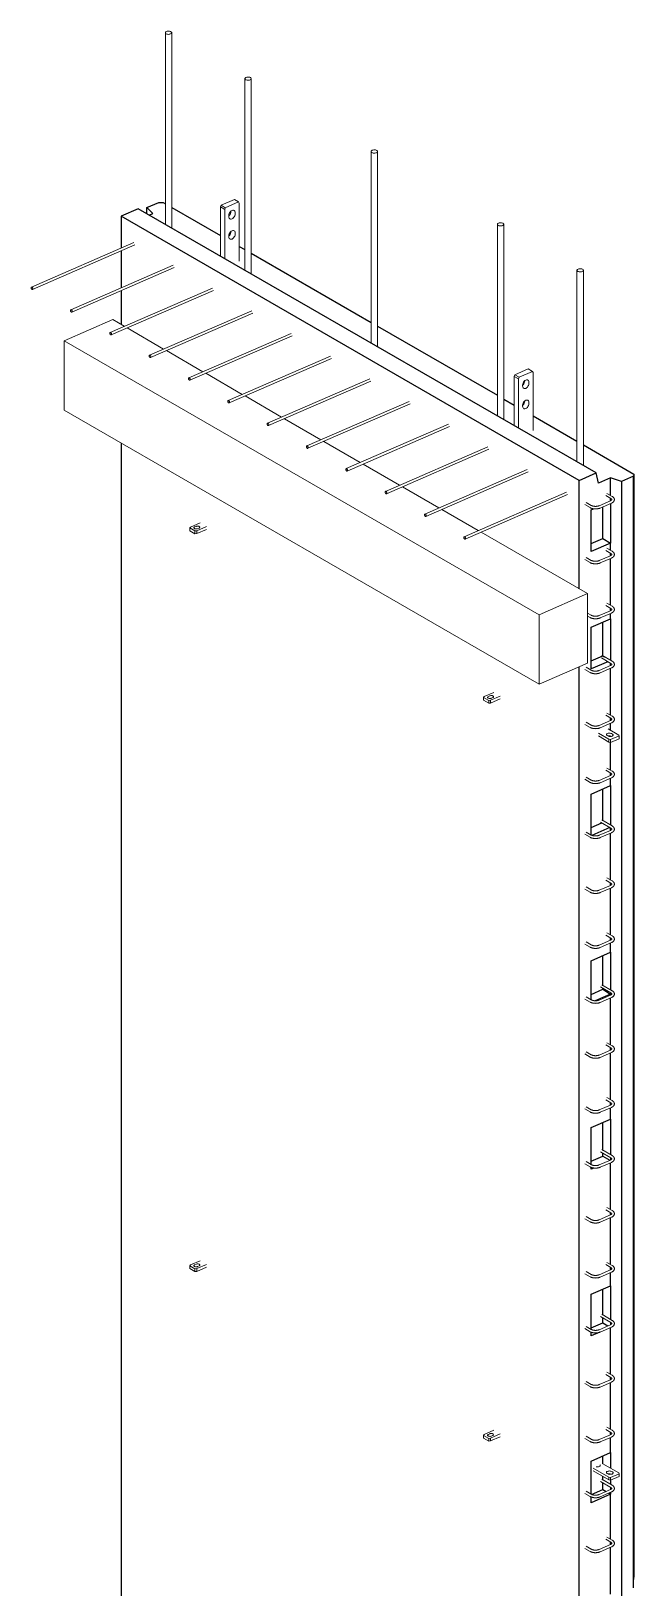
# Model space of a CAD drawing. Header units: millimetres. Extents: x 2687 to 17737, y 971 to 18539.
# Drawn here: x 11334 to 13212, y 5394 to 10242 of the extents above; entities that cross this region are included whole.
import ezdxf

# ---------------------------------------------------------------- set-up
doc = ezdxf.new("R2010")
doc.units = ezdxf.units.MM
for name, color, linetype, lineweight in [('A-GENM', 13, 'Continuous', 18), ('A-WALL', 113, 'Continuous', 25), ('S-BEAM', 12, 'Continuous', 18), ('S-RBAR', 171, 'Continuous', 18)]:
    doc.layers.add(name, color=color, linetype=linetype, lineweight=lineweight)

# ---------------------------------------------------------------- blocks, each defined once
blk = doc.blocks.new('M_Rectangular Corbel - M_Rectangular Corbel-2189266-3D Ortho')
at = {"layer": 'S-BEAM'}
for p, q in [((11721.4, 9277.9), (11872.4, 9343.5)), ((11908.4, 9322.8), (11872.4, 9343.5)), ((12031, 9252.1), (11917, 9317.8)), ((11721.4, 9061.5), (11721.4, 9277.9)), ((11721.4, 9277.9), (13200.3, 8424.6)), ((12153.5, 9181.4), (12039.5, 9247.2)), ((12276, 9110.7), (12162, 9176.5)), ((12398.5, 9040), (12284.5, 9105.8)), ((13200.3, 8208.2), (11721.4, 9061.5)), ((12521.1, 8969.3), (12407.1, 9035.1)), ((12643.6, 8898.6), (12529.6, 8964.4)), ((12766.1, 8827.9), (12652.1, 8893.7)), ((12888.6, 8757.2), (12774.6, 8823)), ((13011.2, 8686.5), (12897.2, 8752.3)), ((13351.3, 8490.3), (13019.7, 8681.6)), ((13351.3, 8490.3), (13200.3, 8424.6)), ((13351.3, 8273.9), (13351.3, 8490.3)), ((13200.3, 8424.6), (13200.3, 8208.2)), ((13200.3, 8208.2), (13351.3, 8273.9))]:
    blk.add_line(p, q, dxfattribs=at)
blk = doc.blocks.new('Rebar Bar - Part 3166313199-431004-3D Ortho')
at = {"layer": 'S-RBAR'}
for p, q in [((13343, 8767.4), (13359.2, 8758)), ((13363.2, 8765), (13347, 8774.3))]:
    blk.add_line(p, q, dxfattribs=at)
blk = doc.blocks.new('Rebar Bar - Part 2227165887-431004-3D Ortho')
at = {"layer": 'S-RBAR'}
for points in [[(13359.2, 8758, 0), (13359.8, 8757.7, 0), (13360.5, 8757.3, 0), (13361.2, 8757, 0), (13361.9, 8756.7, 0), (13362.6, 8756.4, 0), (13363.4, 8756.1, 0), (13364.1, 8755.9, 0), (13364.9, 8755.6, 0), (13365.7, 8755.4, 0), (13366.5, 8755.2, 0), (13367.3, 8755, 0), (13368.1, 8754.8, 0), (13369, 8754.7, 0), (13369.8, 8754.5, 0), (13370.7, 8754.4, 0), (13371.5, 8754.3, 0), (13372.4, 8754.2, 0), (13373.3, 8754.1, 0), (13374.2, 8754.1, 0), (13375, 8754.1, 0), (13375.9, 8754, 0), (13376.8, 8754.1, 0), (13377.7, 8754.1, 0), (13378.6, 8754.1, 0), (13379.4, 8754.2, 0), (13380.3, 8754.2, 0), (13381.2, 8754.3, 0), (13382, 8754.4, 0), (13382.9, 8754.6, 0), (13383.7, 8754.7, 0), (13384.6, 8754.9, 0), (13385.4, 8755, 0), (13386.2, 8755.2, 0), (13387, 8755.4, 0), (13387.8, 8755.7, 0), (13388.6, 8755.9, 0), (13389.3, 8756.2, 0), (13390.1, 8756.5, 0), (13390.8, 8756.7, 0), (13391, 8756.8, 0)], [(13363.2, 8765, 0), (13363.6, 8764.7, 0), (13364, 8764.5, 0), (13364.5, 8764.3, 0), (13365, 8764.1, 0), (13365.5, 8763.9, 0), (13366.1, 8763.7, 0), (13366.6, 8763.5, 0), (13367.2, 8763.3, 0), (13367.8, 8763.1, 0), (13368.4, 8763, 0), (13369.1, 8762.8, 0), (13369.7, 8762.7, 0), (13370.4, 8762.5, 0), (13371, 8762.4, 0), (13371.7, 8762.3, 0), (13372.4, 8762.3, 0), (13373.1, 8762.2, 0), (13373.8, 8762.1, 0), (13374.5, 8762.1, 0), (13375.3, 8762.1, 0), (13376, 8762, 0), (13376.7, 8762.1, 0), (13377.4, 8762.1, 0), (13378.1, 8762.1, 0), (13378.8, 8762.1, 0), (13379.6, 8762.2, 0), (13380.3, 8762.3, 0), (13381, 8762.4, 0), (13381.6, 8762.5, 0), (13382.3, 8762.6, 0), (13383, 8762.7, 0), (13383.6, 8762.8, 0), (13384.2, 8763, 0), (13384.9, 8763.1, 0), (13385.5, 8763.3, 0), (13386, 8763.5, 0), (13386.6, 8763.7, 0), (13387.1, 8763.9, 0), (13387.6, 8764.1, 0), (13387.8, 8764.2, 0)]]:
    blk.add_polyline3d(points, dxfattribs=at)
blk = doc.blocks.new('Rebar Bar - Part 3241041724-431004-3D Ortho')
at = {"layer": 'S-RBAR'}
for p, q in [((13422.6, 8779.3), (13387.8, 8764.2)), ((13391, 8756.8), (13425.8, 8772))]:
    blk.add_line(p, q, dxfattribs=at)
blk = doc.blocks.new('Rebar Bar - Part 2227165887-V1-3D Ortho')
at = {"layer": 'S-RBAR'}
for points in [[(13424.2, 8786.3, 0), (13424.6, 8786.1, 0), (13425, 8785.8, 0), (13425.3, 8785.6, 0), (13425.6, 8785.4, 0), (13425.9, 8785.1, 0), (13426.1, 8784.9, 0), (13426.3, 8784.7, 0), (13426.5, 8784.5, 0), (13426.6, 8784.3, 0), (13426.8, 8784.1, 0), (13426.9, 8784, 0), (13426.9, 8783.8, 0), (13427, 8783.7, 0), (13427, 8783.6, 0), (13427.1, 8783.5, 0), (13427.1, 8783.4, 0), (13427.1, 8783.3, 0), (13427.1, 8783.2, 0), (13427.1, 8783.1, 0), (13427.1, 8783, 0), (13427.1, 8782.9, 0), (13427, 8782.8, 0), (13427, 8782.7, 0), (13426.9, 8782.6, 0), (13426.8, 8782.4, 0), (13426.7, 8782.2, 0), (13426.6, 8782.1, 0), (13426.4, 8781.9, 0), (13426.3, 8781.7, 0), (13426, 8781.4, 0), (13425.8, 8781.2, 0), (13425.5, 8781, 0), (13425.2, 8780.8, 0), (13424.9, 8780.5, 0), (13424.5, 8780.3, 0), (13424.1, 8780, 0), (13423.7, 8779.8, 0), (13423.2, 8779.6, 0), (13422.8, 8779.4, 0), (13422.6, 8779.3, 0)], [(13428.2, 8793.2, 0), (13428.8, 8792.9, 0), (13429.5, 8792.5, 0), (13430, 8792, 0), (13430.6, 8791.6, 0), (13431.2, 8791.1, 0), (13431.7, 8790.7, 0), (13432.2, 8790.1, 0), (13432.6, 8789.6, 0), (13433.1, 8789.1, 0), (13433.5, 8788.5, 0), (13433.8, 8787.9, 0), (13434.2, 8787.3, 0), (13434.4, 8786.6, 0), (13434.7, 8785.9, 0), (13434.9, 8785.3, 0), (13435, 8784.6, 0), (13435.1, 8783.8, 0), (13435.1, 8783.1, 0), (13435.1, 8782.4, 0), (13435, 8781.7, 0), (13434.8, 8781, 0), (13434.6, 8780.3, 0), (13434.4, 8779.6, 0), (13434.1, 8779, 0), (13433.7, 8778.4, 0), (13433.4, 8777.8, 0), (13433, 8777.2, 0), (13432.5, 8776.7, 0), (13432.1, 8776.1, 0), (13431.6, 8775.6, 0), (13431, 8775.2, 0), (13430.5, 8774.7, 0), (13429.9, 8774.3, 0), (13429.3, 8773.9, 0), (13428.7, 8773.5, 0), (13428, 8773.1, 0), (13427.4, 8772.7, 0), (13426.7, 8772.4, 0), (13426, 8772.1, 0), (13425.8, 8772, 0)]]:
    blk.add_polyline3d(points, dxfattribs=at)
blk = doc.blocks.new('Rebar Bar - Part 3131074535-431004-3D Ortho')
at = {"layer": 'S-RBAR'}
for p, q in [((13408, 8795.7), (13424.2, 8786.3)), ((13428.2, 8793.2), (13412, 8802.6))]:
    blk.add_line(p, q, dxfattribs=at)
blk = doc.blocks.new('Rebar Bar - Part 3166313199-V2-3D Ortho')
at = {"layer": 'S-RBAR'}
for p, q in [((13363.2, 8422.8), (13351.3, 8429.6)), ((13351.3, 8420.4), (13359.2, 8415.9))]:
    blk.add_line(p, q, dxfattribs=at)
blk = doc.blocks.new('Rebar Bar - Part 3131074535-V3-3D Ortho')
at = {"layer": 'S-RBAR'}
for p, q in [((13428.2, 8280), (13395.6, 8298.8)), ((13394.6, 8290.1), (13424.2, 8273))]:
    blk.add_line(p, q, dxfattribs=at)
blk = doc.blocks.new('Rebar Bar - Part 3131074535-V4-3D Ortho')
at = {"layer": 'S-RBAR'}
for p, q in [((13391.8, 7778.5), (13424.2, 7759.8)), ((13428.2, 7766.7), (13395.6, 7785.5))]:
    blk.add_line(p, q, dxfattribs=at)
blk = doc.blocks.new('Rebar Bar - Part 2227165887-V5-3D Ortho')
at = {"layer": 'S-RBAR'}
for points in [[(13428.2, 7082.3, 0), (13428.8, 7082, 0), (13429.5, 7081.6, 0), (13430, 7081.1, 0), (13430.6, 7080.7, 0), (13431.2, 7080.2, 0), (13431.7, 7079.8, 0), (13432.2, 7079.3, 0), (13432.6, 7078.7, 0), (13433.1, 7078.2, 0), (13433.5, 7077.6, 0), (13433.8, 7077, 0), (13434.2, 7076.4, 0), (13434.4, 7075.7, 0), (13434.7, 7075, 0), (13434.9, 7074.4, 0), (13435, 7073.7, 0), (13435.1, 7072.9, 0), (13435.1, 7072.2, 0), (13435.1, 7071.5, 0), (13435, 7070.8, 0), (13434.8, 7070.1, 0), (13434.6, 7069.4, 0), (13434.4, 7068.7, 0), (13434.1, 7068.1, 0), (13433.7, 7067.5, 0), (13433.4, 7066.9, 0), (13433, 7066.3, 0), (13432.5, 7065.8, 0), (13432.1, 7065.2, 0), (13431.6, 7064.7, 0), (13431, 7064.3, 0), (13430.5, 7063.8, 0), (13429.9, 7063.4, 0), (13429.3, 7063, 0), (13428.7, 7062.6, 0), (13428, 7062.2, 0), (13427.4, 7061.8, 0), (13426.7, 7061.5, 0), (13426, 7061.2, 0), (13425.8, 7061.1, 0)], [(13427.1, 7072.4, 0), (13427.1, 7072.3, 0), (13427.1, 7072.2, 0), (13427.1, 7072.1, 0), (13427.1, 7072, 0), (13427, 7071.9, 0), (13427, 7071.8, 0), (13426.9, 7071.7, 0), (13426.8, 7071.5, 0), (13426.7, 7071.3, 0), (13426.6, 7071.2, 0), (13426.4, 7071, 0), (13426.3, 7070.8, 0), (13426, 7070.5, 0), (13425.8, 7070.3, 0), (13425.5, 7070.1, 0), (13425.2, 7069.9, 0), (13424.9, 7069.6, 0), (13424.5, 7069.4, 0), (13424.1, 7069.2, 0), (13423.7, 7068.9, 0), (13423.2, 7068.7, 0), (13422.8, 7068.5, 0), (13422.6, 7068.4, 0)], [(13424.2, 7075.4, 0), (13424.6, 7075.2, 0), (13425, 7074.9, 0), (13425.3, 7074.7, 0), (13425.6, 7074.5, 0), (13425.9, 7074.3, 0), (13426.1, 7074, 0), (13426.3, 7073.8, 0), (13426.5, 7073.6, 0), (13426.6, 7073.4, 0), (13426.8, 7073.2, 0), (13426.9, 7073.1, 0), (13426.9, 7072.9, 0), (13427, 7072.8, 0), (13427, 7072.7, 0), (13427.1, 7072.6, 0), (13427.1, 7072.5, 0), (13427.1, 7072.4, 0)]]:
    blk.add_polyline3d(points, dxfattribs=at)
blk = doc.blocks.new('Rebar Bar - Part 864883769-431004-3D Ortho')
at = {"layer": 'S-RBAR'}
for p, q in [((13285.7, 8805.9), (12967, 8667.4)), ((12970.2, 8660.1), (13288.9, 8798.6))]:
    blk.add_line(p, q, dxfattribs=at)
for points in [[(12971.2, 8662.2, 0), (12971.1, 8663.2, 0), (12970.9, 8664.2, 0), (12970.4, 8665.1, 0), (12969.9, 8666, 0), (12969.3, 8666.7, 0), (12968.6, 8667.2, 0), (12967.9, 8667.5, 0), (12967.3, 8667.5, 0), (12966.7, 8667.3, 0), (12966.3, 8666.8, 0), (12966.1, 8666.1, 0), (12966, 8665.2, 0)], [(12966, 8665.2, 0), (12966.1, 8664.3, 0), (12966.3, 8663.3, 0), (12966.7, 8662.4, 0), (12967.3, 8661.5, 0), (12967.9, 8660.8, 0), (12968.6, 8660.3, 0), (12969.3, 8660, 0), (12969.9, 8660, 0), (12970.4, 8660.2, 0), (12970.9, 8660.7, 0), (12971.1, 8661.4, 0), (12971.2, 8662.2, 0)]]:
    blk.add_polyline3d(points, dxfattribs=at)
blk = doc.blocks.new('RR spread anchor face based - RR-SA-10_0-300-1726847-3D Ortho')
at = {"layer": 'A-GENM'}
for p, q in [((13123.3, 9166.7), (13125.2, 9171.8)), ((13123.3, 9013), (13123.3, 9166.7)), ((13136.4, 9159.1), (13123.3, 9166.7)), ((13125.2, 9171.8), (13166.7, 9189.9)), ((13125.2, 9171.8), (13138.3, 9164.3)), ((13138.3, 9164.3), (13136.4, 9159.1)), ((13179.8, 9182.3), (13138.3, 9164.3)), ((13166.7, 9189.9), (13179.8, 9182.3)), ((13181.7, 9178.8), (13179.8, 9182.3)), ((13181.7, 8998), (13181.7, 9178.8)), ((13136.4, 9159.1), (13136.4, 9005.4)), ((13149.2, 9136.6), (13149.2, 9140)), ((13155.8, 9152.7), (13155.8, 9153.4)), ((13168.9, 9148.6), (13168.9, 9145.1)), ((13149.2, 9073.6), (13149.2, 9077.1)), ((13155.8, 9089.7), (13155.8, 9090.4)), ((13168.9, 9085.6), (13168.9, 9082.2))]:
    blk.add_line(p, q, dxfattribs=at)
for points in [[(13149.2, 9140, 0), (13149.6, 9143.1, 0), (13150.6, 9146.2, 0), (13152.1, 9149.2, 0), (13154.2, 9151.9, 0), (13156.5, 9154, 0), (13159.1, 9155.5, 0), (13161.6, 9156.3, 0), (13164, 9156.2, 0), (13166, 9155.3, 0), (13167.6, 9153.6, 0), (13168.5, 9151.3, 0), (13168.9, 9148.6, 0)], [(13152.1, 9129.8, 0), (13150.6, 9131.5, 0), (13149.6, 9133.8, 0), (13149.2, 9136.6, 0)], [(13149.3, 9139.2, 0), (13150.9, 9140.8, 0), (13152.9, 9143.4, 0), (13154.5, 9146.5, 0), (13155.4, 9149.6, 0), (13155.8, 9152.7, 0)], [(13168.9, 9145.1, 0), (13168.5, 9142, 0), (13167.6, 9138.9, 0), (13166, 9135.9, 0), (13164, 9133.2, 0), (13161.6, 9131.1, 0), (13159.1, 9129.6, 0), (13156.5, 9128.8, 0), (13154.2, 9128.9, 0), (13152.6, 9129.6, 0)], [(13149.2, 9077.1, 0), (13149.6, 9080.1, 0), (13150.6, 9083.3, 0), (13152.1, 9086.3, 0), (13154.2, 9089, 0), (13156.5, 9091.1, 0), (13159.1, 9092.6, 0), (13161.6, 9093.3, 0), (13164, 9093.2, 0), (13166, 9092.3, 0), (13167.6, 9090.7, 0), (13168.5, 9088.4, 0), (13168.9, 9085.6, 0)], [(13152.1, 9066.9, 0), (13150.6, 9068.6, 0), (13149.6, 9070.9, 0), (13149.2, 9073.6, 0)], [(13149.3, 9076.3, 0), (13150.9, 9077.9, 0), (13152.9, 9080.5, 0), (13154.5, 9083.5, 0), (13155.4, 9086.7, 0), (13155.8, 9089.7, 0)], [(13168.9, 9082.2, 0), (13168.5, 9079.1, 0), (13167.6, 9076, 0), (13166, 9073, 0), (13164, 9070.3, 0), (13161.6, 9068.1, 0), (13159.1, 9066.6, 0), (13156.5, 9065.9, 0), (13154.2, 9066, 0), (13152.6, 9066.6, 0)]]:
    blk.add_polyline3d(points, dxfattribs=at)
blk = doc.blocks.new('RR spread anchor face based - RR-SA-2_5-200-1726821-3D Ortho')
at = {"layer": 'A-GENM'}
for p, q in [((13029.4, 8169.4), (13027.3, 8166.8)), ((13027.3, 8166.8), (13043.7, 8157.4)), ((13027.3, 8166.8), (13027.3, 8158.2)), ((13043.7, 8148.7), (13027.3, 8158.2)), ((13059.6, 8182.5), (13029.4, 8169.4)), ((13042.6, 8169.8), (13047.1, 8171.8)), ((13043.7, 8157.4), (13049.1, 8158.1)), ((13043.7, 8157.4), (13043.7, 8148.7)), ((13049.1, 8149.4), (13043.7, 8148.7)), ((13049.1, 8158.1), (13079.3, 8171.2)), ((13079.3, 8162.5), (13049.1, 8149.4)), ((13049.1, 8158.1), (13049.1, 8149.4)), ((13056.3, 8166.5), (13051.8, 8164.5))]:
    blk.add_line(p, q, dxfattribs=at)
for points in [[(13051.8, 8164.5, 0), (13050.2, 8164, 0), (13048.5, 8163.7, 0), (13046.7, 8163.7, 0), (13044.9, 8163.9, 0), (13043.2, 8164.3, 0), (13041.9, 8164.9, 0), (13040.9, 8165.7, 0), (13040.3, 8166.5, 0), (13040.2, 8167.4, 0), (13040.5, 8168.3, 0), (13041.4, 8169.1, 0), (13042.6, 8169.8, 0)], [(13047.1, 8171.8, 0), (13048.6, 8172.3, 0), (13050.4, 8172.6, 0), (13052.2, 8172.7, 0), (13054, 8172.5, 0), (13055.6, 8172.1, 0), (13057, 8171.5, 0), (13058, 8170.7, 0), (13058.6, 8169.8, 0), (13058.7, 8169.2, 0)], [(13058.7, 8168.9, 0), (13058.3, 8168, 0), (13057.5, 8167.2, 0), (13056.3, 8166.5, 0)]]:
    blk.add_polyline3d(points, dxfattribs=at)
blk = doc.blocks.new('RR spread anchor face based - RR-SA-3_0-200-1726827-3D Ortho')
at = {"layer": 'A-GENM'}
for p, q in [((13385.5, 8055.6), (13418.3, 8036.7)), ((13415.3, 8046.9), (13412.6, 8048.4)), ((13448.5, 8049.9), (13415.7, 8068.8)), ((13426.2, 8054.3), (13428.8, 8052.8)), ((13449.9, 8047.1), (13448.5, 8049.9)), ((13418.3, 8028.1), (13385.5, 8047)), ((13418.3, 8036.7), (13423.5, 8035.7)), ((13418.3, 8028.1), (13418.3, 8036.7)), ((13423.5, 8027), (13418.3, 8028.1)), ((13423.5, 8035.7), (13449.9, 8047.1)), ((13449.9, 8038.5), (13423.5, 8027)), ((13423.5, 8035.7), (13423.5, 8027)), ((13449.9, 8047.1), (13449.9, 8038.5))]:
    blk.add_line(p, q, dxfattribs=at)
for points in [[(13412.6, 8048.4, 0), (13411.3, 8049.4, 0), (13410.6, 8050.5, 0), (13410.5, 8051.7, 0), (13410.9, 8052.8, 0), (13412, 8053.9, 0), (13413.5, 8054.8, 0), (13415.5, 8055.4, 0), (13417.7, 8055.8, 0), (13420.1, 8055.8, 0), (13422.4, 8055.6, 0), (13424.5, 8055.1, 0), (13426.2, 8054.3, 0)], [(13431, 8049.5, 0), (13430.6, 8048.4, 0), (13429.5, 8047.3, 0), (13427.9, 8046.4, 0), (13426, 8045.8, 0), (13423.8, 8045.4, 0), (13421.4, 8045.3, 0), (13419.1, 8045.6, 0), (13417, 8046.1, 0), (13415.3, 8046.9, 0)], [(13428.8, 8052.8, 0), (13430.1, 8051.8, 0), (13430.9, 8050.7, 0), (13431, 8049.8, 0)], [(13426, 8045.8, 0), (13424.5, 8046.4, 0), (13422.4, 8047, 0), (13420.1, 8047.2, 0), (13417.7, 8047.1, 0), (13415.5, 8046.8, 0)]]:
    blk.add_polyline3d(points, dxfattribs=at)
blk = doc.blocks.new('RR spread anchor face based - RR-SA-3_0-200-V8-3D Ortho')
at = {"layer": 'A-GENM'}
for p, q in [((13448.5, 5751.8), (13399.3, 5780.2)), ((13369.1, 5767.1), (13418.3, 5738.7)), ((13418.3, 5730), (13369.1, 5758.4)), ((13415.3, 5748.9), (13412.6, 5750.4)), ((13418.3, 5738.7), (13423.5, 5737.6)), ((13418.3, 5730), (13418.3, 5738.7)), ((13423.5, 5729), (13418.3, 5730)), ((13423.5, 5737.6), (13449.9, 5749.1)), ((13449.9, 5740.5), (13423.5, 5729)), ((13423.5, 5737.6), (13423.5, 5729)), ((13426.2, 5756.3), (13428.8, 5754.8)), ((13449.9, 5749.1), (13448.5, 5751.8)), ((13449.9, 5749.1), (13449.9, 5740.5))]:
    blk.add_line(p, q, dxfattribs=at)
for points in [[(13391.2, 5774.5, 0), (13390.7, 5773.3, 0), (13389.7, 5772.3, 0), (13388.1, 5771.4, 0), (13386.1, 5770.8, 0), (13383.9, 5770.4, 0), (13381.6, 5770.3, 0), (13379.3, 5770.5, 0), (13377.9, 5770.9, 0)], [(13390.3, 5776.8, 0), (13391, 5775.7, 0), (13391.2, 5774.8, 0)], [(13412.6, 5750.4, 0), (13411.3, 5751.4, 0), (13410.6, 5752.5, 0), (13410.5, 5753.6, 0), (13410.9, 5754.8, 0), (13412, 5755.8, 0), (13413.5, 5756.7, 0), (13415.5, 5757.4, 0), (13417.7, 5757.7, 0), (13420.1, 5757.8, 0), (13422.4, 5757.6, 0), (13424.5, 5757.1, 0), (13426.2, 5756.3, 0)], [(13431, 5751.5, 0), (13430.6, 5750.3, 0), (13429.5, 5749.3, 0), (13427.9, 5748.4, 0), (13426, 5747.8, 0), (13423.8, 5747.4, 0), (13421.4, 5747.3, 0), (13419.1, 5747.6, 0), (13417, 5748.1, 0), (13415.3, 5748.9, 0)], [(13426, 5747.7, 0), (13424.5, 5748.4, 0), (13422.4, 5748.9, 0), (13420.1, 5749.2, 0), (13417.7, 5749.1, 0), (13415.5, 5748.7, 0)], [(13428.8, 5754.8, 0), (13430.1, 5753.8, 0), (13430.9, 5752.7, 0), (13431, 5751.8, 0)]]:
    blk.add_polyline3d(points, dxfattribs=at)
blk = doc.blocks.new('Rebar Bar - Part 3145980499-431004-3D Ortho')
at = {"layer": 'S-RBAR'}
for p, q in [((12284.1, 10094.1), (12284.1, 9497.2)), ((12304.1, 9485.6), (12304.1, 10094.1))]:
    blk.add_line(p, q, dxfattribs=at)
for points in [[(12301.6, 10097.4, 0), (12299.7, 10098.3, 0), (12297.3, 10098.9, 0), (12294.8, 10099.1, 0), (12292.2, 10099.1, 0), (12289.7, 10098.7, 0), (12287.5, 10097.9, 0), (12285.8, 10097, 0), (12284.6, 10095.8, 0), (12284.1, 10094.5, 0), (12284.3, 10093.2, 0), (12285.1, 10092, 0), (12286.5, 10090.9, 0)], [(12286.5, 10090.9, 0), (12288.5, 10090, 0), (12290.8, 10089.4, 0), (12293.4, 10089.2, 0), (12296, 10089.2, 0), (12298.5, 10089.6, 0), (12300.6, 10090.4, 0), (12302.4, 10091.3, 0), (12303.5, 10092.5, 0), (12304, 10093.8, 0), (12303.9, 10095.1, 0), (12303.1, 10096.3, 0), (12301.6, 10097.4, 0)]]:
    blk.add_polyline3d(points, dxfattribs=at)
blk = doc.blocks.new('Rebar Bar - Part 4200314357-431004-3D Ortho')
at = {"layer": 'S-RBAR'}
for p, q in [((12036.3, 10237.1), (12036.3, 9640.1)), ((12056.3, 9628.6), (12056.3, 10237.1))]:
    blk.add_line(p, q, dxfattribs=at)
for points in [[(12053.8, 10240.4, 0), (12051.9, 10241.3, 0), (12049.5, 10241.8, 0), (12047, 10242.1, 0), (12044.4, 10242, 0), (12041.9, 10241.6, 0), (12039.7, 10240.9, 0), (12038, 10239.9, 0), (12036.8, 10238.7, 0), (12036.3, 10237.5, 0), (12036.5, 10236.2, 0), (12037.3, 10234.9, 0), (12038.7, 10233.8, 0)], [(12038.7, 10233.8, 0), (12040.7, 10233, 0), (12043, 10232.4, 0), (12045.6, 10232.1, 0), (12048.2, 10232.2, 0), (12050.7, 10232.6, 0), (12052.8, 10233.3, 0), (12054.6, 10234.3, 0), (12055.7, 10235.5, 0), (12056.3, 10236.8, 0), (12056.1, 10238.1, 0), (12055.3, 10239.3, 0), (12053.8, 10240.4, 0)]]:
    blk.add_polyline3d(points, dxfattribs=at)

msp = doc.modelspace()

# ---------------------------------------------------------------- linework, layer by layer
at = {"layer": 'A-WALL'}
for p, q in [((11694.00307, 9692.43898), (11731.75905, 9708.85351)), ((11731.75905, 9708.85351), (11745.86969, 9708.35439)), ((11745.86969, 9708.35439), (11752.15088, 9704.73046)), ((11667.45409, 9688.98898), (11614.50208, 9665.96793)), ((13040.9412, 8842.98346), (11614.50208, 9665.96793)), ((11614.50208, 9665.96793), (11614.50208, 9566.45134)), ((13093.89321, 8866.00451), (11667.45409, 9688.98898)), ((11694.00307, 9673.67154), (11694.00307, 9692.43898)), ((11712.6737, 9674.02653), (11694.00307, 9692.43898)), ((11701.67541, 9669.24498), (11712.6737, 9674.02653)), ((11772.06146, 9693.24304), (11924.0167, 9605.57242)), ((11614.50208, 9557.80264), (11614.50208, 9442.49224)), ((11982.43734, 9571.86662), (11999.94247, 9561.76703)), ((12019.89277, 9550.25669), (12393.26244, 9334.84095)), ((11614.50208, 9433.84354), (11614.50208, 9328.40518)), ((12413.21275, 9323.33062), (12786.58242, 9107.91487)), ((12806.53273, 9096.40454), (12839.14118, 9077.59108)), ((12897.56182, 9043.88527), (13034.37401, 8964.95144)), ((11614.50208, 8959.21793), (11614.50208, 1793.83147)), ((13054.28459, 8953.46403), (13211.63876, 8862.67849)), ((13040.9412, 8842.98346), (13093.89321, 8866.00451)), ((13040.9412, 8505.42071), (13040.9412, 8842.98346)), ((13101.44487, 8834.6658), (13093.89321, 8866.00451)), ((13139.11281, 8851.04206), (13101.44487, 8834.6658)), ((13139.11281, 8795.99563), (13139.11281, 8851.04206)), ((13172.88581, 8839.19676), (13139.11281, 8851.04206)), ((13210.68693, 8855.63092), (13172.88581, 8839.19676)), ((13172.88581, 8839.19676), (13172.88581, 1001.68213)), ((13211.67761, 8862.65608), (13210.68693, 8855.63092)), ((13210.68693, 5411.09564), (13210.68693, 8855.63092)), ((13211.67761, 8862.65608), (13211.67761, 5426.72719)), ((13139.11281, 8779.38817), (13139.11281, 8786.8609)), ((13078.69951, 8751.20581), (13086.26376, 8754.49439)), ((13078.69951, 8621.37399), (13078.69951, 8751.20581)), ((13115.17282, 8662.46646), (13115.17282, 8760.50199)), ((13139.11281, 8770.934), (13139.11281, 8647.63886)), ((13078.69951, 8646.60957), (13115.17282, 8662.46646)), ((13139.11281, 8647.63886), (13078.69951, 8621.37399)), ((13115.17282, 8662.46646), (13139.11281, 8647.63886)), ((13139.11281, 8624.90613), (13139.11281, 8647.63886)), ((13139.11281, 8608.29868), (13139.11281, 8615.7714)), ((13139.11281, 8453.81664), (13139.11281, 8599.8445)), ((13139.11281, 8437.20918), (13139.11281, 8444.6819)), ((13078.69951, 8385.5196), (13139.11281, 8411.78447)), ((13115.17282, 8296.78024), (13115.17282, 8401.37648)), ((13139.11281, 8411.78447), (13139.11281, 8428.755)), ((13139.11281, 8411.78447), (13139.11281, 8282.72714)), ((13078.69951, 8255.68777), (13078.69951, 8385.5196)), ((13078.69951, 8280.92336), (13115.17282, 8296.78024)), ((13115.17282, 8296.78024), (13120.13945, 8293.70408)), ((13040.9412, 970.84701), (13040.9412, 8262.50612)), ((13130.8562, 8278.36306), (13078.69951, 8255.68777)), ((13139.11281, 8266.11968), (13139.11281, 8273.59241)), ((13139.11281, 8111.63764), (13139.11281, 8257.66551)), ((13139.11281, 8095.03019), (13139.11281, 8102.50291)), ((13139.11281, 8064.41105), (13139.11281, 8086.57601)), ((13139.11281, 8045.39414), (13139.11281, 8046.72614)), ((13139.11281, 7940.54815), (13139.11281, 8027.03742)), ((13139.11281, 7923.94069), (13139.11281, 7931.41341)), ((13139.11281, 7892.45716), (13139.11281, 7915.48651)), ((13078.69951, 7866.19229), (13139.11281, 7892.45716)), ((13078.69951, 7738.31143), (13078.69951, 7866.19229)), ((13115.17282, 7782.45987), (13115.17282, 7882.04917)), ((13139.11281, 7892.45716), (13139.11281, 7769.45865)), ((13079.0714, 7761.75773), (13112.0038, 7776.07519)), ((13136.83992, 7761.63719), (13081.09349, 7737.40125)), ((13139.11281, 7752.85119), (13139.11281, 7760.32392)), ((13139.11281, 7598.36915), (13139.11281, 7744.39702)), ((13139.11281, 7581.7617), (13139.11281, 7589.23442)), ((13139.11281, 7427.27966), (13139.11281, 7573.30752)), ((13139.11281, 7410.6722), (13139.11281, 7418.14492)), ((13078.69951, 7346.86498), (13139.11281, 7373.12985)), ((13139.11281, 7373.12985), (13139.11281, 7402.21802)), ((13139.11281, 7373.12985), (13139.11281, 7256.19016)), ((13078.69951, 7225.04294), (13078.69951, 7346.86498)), ((13115.17282, 7269.19138), (13115.17282, 7362.72186)), ((13078.69951, 7242.26874), (13115.17282, 7258.12563)), ((13139.11281, 7243.29803), (13090.80751, 7222.29714)), ((13115.17282, 7258.12563), (13115.17282, 7260.88789)), ((13115.17282, 7258.12563), (13139.11281, 7243.29803)), ((13139.11281, 7247.05543), (13139.11281, 7243.29803)), ((13139.11281, 7239.5827), (13139.11281, 7243.29803)), ((13139.11281, 7085.10066), (13139.11281, 7231.12853)), ((13139.11281, 7068.49321), (13139.11281, 7075.96593)), ((13139.11281, 6914.01117), (13139.11281, 7060.03903)), ((13139.11281, 6897.40371), (13139.11281, 6904.87643)), ((13139.11281, 6853.80254), (13139.11281, 6888.94953)), ((13078.69951, 6827.53767), (13139.11281, 6853.80254)), ((13115.17282, 6755.92289), (13115.17282, 6843.39456)), ((13139.11281, 6853.80254), (13139.11281, 6742.92167)), ((13078.69951, 6711.77445), (13078.69951, 6827.53767)), ((13115.17282, 6738.79832), (13115.17282, 6747.6194)), ((13078.69951, 6722.94143), (13115.17282, 6738.79832)), ((13078.69951, 6697.70584), (13078.69951, 6703.35569)), ((13086.99337, 6701.31163), (13078.69951, 6697.70584)), ((13115.17282, 6738.79832), (13136.72788, 6725.44786)), ((13139.11281, 6733.78694), (13139.11281, 6726.31421)), ((13139.11281, 6571.83217), (13139.11281, 6717.86004)), ((13139.11281, 6555.22472), (13139.11281, 6562.69744)), ((13139.11281, 6400.74268), (13139.11281, 6546.77054)), ((13139.11281, 6384.13522), (13139.11281, 6391.60794)), ((13139.11281, 6334.47524), (13139.11281, 6375.68104)), ((13078.69951, 6308.21036), (13139.11281, 6334.47524)), ((13078.69951, 6198.50596), (13078.69951, 6308.21036)), ((13115.17282, 6242.6544), (13115.17282, 6324.06725)), ((13139.11281, 6334.47524), (13139.11281, 6229.81979)), ((13078.69951, 6203.61412), (13115.17282, 6219.47101)), ((13115.17282, 6219.47101), (13115.17282, 6234.35091)), ((13115.17282, 6219.47101), (13130.98012, 6209.68052)), ((13139.11281, 6220.51845), (13139.11281, 6213.04572)), ((13105.96472, 6190.23217), (13078.69951, 6178.37854)), ((13078.69951, 6178.37854), (13078.69951, 6190.0872)), ((13106.59303, 6190.50533), (13106.10406, 6190.29275)), ((13139.11281, 6058.56368), (13139.11281, 6204.64341)), ((13139.11281, 6041.95623), (13139.11281, 6049.42895)), ((13139.11281, 5887.47419), (13139.11281, 6033.50205)), ((13139.11281, 5870.86673), (13139.11281, 5878.33945)), ((13139.11281, 5815.14793), (13139.11281, 5862.41255)), ((13078.69951, 5788.88305), (13139.11281, 5815.14793)), ((13078.69951, 5685.23747), (13078.69951, 5788.88305)), ((13115.17282, 5780.1999), (13115.17282, 5804.73994)), ((13139.11281, 5815.14793), (13139.11281, 5766.38771)), ((13115.17282, 5729.38591), (13115.17282, 5740.98427)), ((13115.17282, 5700.1437), (13115.17282, 5721.08242)), ((13139.11281, 5748.7028), (13139.11281, 5747.3708)), ((13139.11281, 5729.01408), (13139.11281, 5716.38469)), ((13139.11281, 5685.3161), (13078.69951, 5659.05123)), ((13078.69951, 5659.05123), (13078.69951, 5676.81871)), ((13079.88546, 5684.80241), (13115.17282, 5700.1437)), ((13115.17282, 5700.1437), (13125.23236, 5693.91317)), ((13133.36746, 5688.87457), (13139.11281, 5685.3161)), ((13139.11281, 5707.24996), (13139.11281, 5699.77723)), ((13139.11281, 5691.32306), (13139.11281, 5685.3161)), ((13139.11281, 5545.29519), (13139.11281, 5685.3161)), ((13139.11281, 5528.68774), (13139.11281, 5536.16046)), ((13139.11281, 5374.2057), (13139.11281, 5520.23356)), ((13210.68693, 5411.09564), (13211.67761, 5426.72719)), ((13210.68888, 5393.79005), (13210.68888, 5411.09649))]:
    msp.add_line(p, q, dxfattribs=at)

# ---------------------------------------------------------------- block references
at = {"layer": 'A-GENM'}
for name, p in [('RR spread anchor face based - RR-SA-10_0-300-1726847-3D Ortho', (-1199.28082, 527.98134)), ('RR spread anchor face based - RR-SA-10_0-300-1726847-3D Ortho', (-284.15634, 0)), ('RR spread anchor face based - RR-SA-2_5-200-1726821-3D Ortho', (-1199.28216, 527.98211)), ('RR spread anchor face based - RR-SA-2_5-200-1726821-3D Ortho', (-284.15634, 0)), ('RR spread anchor face based - RR-SA-3_0-200-1726827-3D Ortho', (-284.15634, 0)), ('RR spread anchor face based - RR-SA-2_5-200-1726821-3D Ortho', (-1199.28216, -1770.04123)), ('RR spread anchor face based - RR-SA-2_5-200-1726821-3D Ortho', (-284.15634, -2298.02334)), ('RR spread anchor face based - RR-SA-3_0-200-V8-3D Ortho', (-284.15634, 0))]:
    msp.add_blockref(name, p, dxfattribs=at)
at = {"layer": 'S-BEAM'}
msp.add_blockref('M_Rectangular Corbel - M_Rectangular Corbel-2189266-3D Ortho', (-284.15634, 0), dxfattribs=at)
at = {"layer": 'S-RBAR'}
for name, p in [('Rebar Bar - Part 4200314357-431004-3D Ortho', (-284.15634, 0)), ('Rebar Bar - Part 3145980499-431004-3D Ortho', (-284.15634, 0)), ('Rebar Bar - Part 3145980499-431004-3D Ortho', (109.16364, -226.92608)), ('Rebar Bar - Part 3145980499-431004-3D Ortho', (502.48362, -453.85216)), ('Rebar Bar - Part 864883769-431004-3D Ortho', (-1631.93279, 777.60003)), ('Rebar Bar - Part 864883769-431004-3D Ortho', (-1509.40766, 706.90912)), ('Rebar Bar - Part 4200314357-431004-3D Ortho', (998.06679, -739.77901)), ('Rebar Bar - Part 864883769-431004-3D Ortho', (-1386.88253, 636.2182)), ('Rebar Bar - Part 864883769-431004-3D Ortho', (-1264.3574, 565.52729)), ('Rebar Bar - Part 864883769-431004-3D Ortho', (-1141.83226, 494.83638)), ('Rebar Bar - Part 864883769-431004-3D Ortho', (-1019.30713, 424.14547)), ('Rebar Bar - Part 864883769-431004-3D Ortho', (-896.782, 353.45456)), ('Rebar Bar - Part 864883769-431004-3D Ortho', (-774.25687, 282.76365)), ('Rebar Bar - Part 864883769-431004-3D Ortho', (-651.73173, 212.07273)), ('Rebar Bar - Part 864883769-431004-3D Ortho', (-529.2066, 141.38182)), ('Rebar Bar - Part 864883769-431004-3D Ortho', (-406.68147, 70.69091)), ('Rebar Bar - Part 864883769-431004-3D Ortho', (-284.15634, 0)), ('Rebar Bar - Part 3241041724-431004-3D Ortho', (-284.15634, 0)), ('Rebar Bar - Part 3131074535-431004-3D Ortho', (-284.15634, 0)), ('Rebar Bar - Part 2227165887-V1-3D Ortho', (-284.15634, 0)), ('Rebar Bar - Part 3166313199-431004-3D Ortho', (-284.15634, 0)), ('Rebar Bar - Part 2227165887-431004-3D Ortho', (-284.15634, 0)), ('Rebar Bar - Part 3131074535-431004-3D Ortho', (-284.15634, -171.0895)), ('Rebar Bar - Part 3166313199-431004-3D Ortho', (-284.15634, -171.0895)), ('Rebar Bar - Part 2227165887-431004-3D Ortho', (-284.15634, -171.0895)), ('Rebar Bar - Part 3241041724-431004-3D Ortho', (-284.15634, -171.0895)), ('Rebar Bar - Part 2227165887-V1-3D Ortho', (-284.15634, -171.0895)), ('Rebar Bar - Part 3241041724-431004-3D Ortho', (-284.15634, -342.17899)), ('Rebar Bar - Part 3131074535-431004-3D Ortho', (-284.15634, -342.17899)), ('Rebar Bar - Part 2227165887-V1-3D Ortho', (-284.15634, -342.17899)), ('Rebar Bar - Part 3166313199-V2-3D Ortho', (-284.15634, 0)), ('Rebar Bar - Part 2227165887-431004-3D Ortho', (-284.15634, -342.17899)), ('Rebar Bar - Part 3131074535-V3-3D Ortho', (-284.15634, 0)), ('Rebar Bar - Part 3166313199-431004-3D Ortho', (-284.15634, -513.26849)), ('Rebar Bar - Part 2227165887-431004-3D Ortho', (-284.15634, -513.26849)), ('Rebar Bar - Part 3241041724-431004-3D Ortho', (-284.15634, -513.26849)), ('Rebar Bar - Part 2227165887-V1-3D Ortho', (-284.15634, -513.26849)), ('Rebar Bar - Part 3131074535-431004-3D Ortho', (-284.15634, -684.35799)), ('Rebar Bar - Part 2227165887-V1-3D Ortho', (-284.15634, -684.35799)), ('Rebar Bar - Part 3166313199-431004-3D Ortho', (-284.15634, -684.35799)), ('Rebar Bar - Part 2227165887-431004-3D Ortho', (-284.15634, -684.35799)), ('Rebar Bar - Part 3241041724-431004-3D Ortho', (-284.15634, -684.35799)), ('Rebar Bar - Part 3166313199-431004-3D Ortho', (-284.15634, -855.44748)), ('Rebar Bar - Part 2227165887-431004-3D Ortho', (-284.15634, -855.44748)), ('Rebar Bar - Part 3241041724-431004-3D Ortho', (-284.15634, -855.44748)), ('Rebar Bar - Part 3131074535-431004-3D Ortho', (-284.15634, -855.44748)), ('Rebar Bar - Part 2227165887-V1-3D Ortho', (-284.15634, -855.44748)), ('Rebar Bar - Part 3131074535-V4-3D Ortho', (-284.15634, 0)), ('Rebar Bar - Part 2227165887-V1-3D Ortho', (-284.15634, -1026.53698)), ('Rebar Bar - Part 3166313199-431004-3D Ortho', (-284.15634, -1026.53698)), ('Rebar Bar - Part 2227165887-431004-3D Ortho', (-284.15634, -1026.53698)), ('Rebar Bar - Part 3241041724-431004-3D Ortho', (-284.15634, -1026.53698)), ('Rebar Bar - Part 3166313199-431004-3D Ortho', (-284.15634, -1197.62648)), ('Rebar Bar - Part 2227165887-431004-3D Ortho', (-284.15634, -1197.62648)), ('Rebar Bar - Part 3241041724-431004-3D Ortho', (-284.15634, -1197.62648)), ('Rebar Bar - Part 3131074535-431004-3D Ortho', (-284.15634, -1197.62648)), ('Rebar Bar - Part 2227165887-V1-3D Ortho', (-284.15634, -1197.62648)), ('Rebar Bar - Part 3131074535-431004-3D Ortho', (-284.15634, -1368.71597)), ('Rebar Bar - Part 2227165887-V1-3D Ortho', (-284.15634, -1368.71597)), ('Rebar Bar - Part 3166313199-431004-3D Ortho', (-284.15634, -1368.71597)), ('Rebar Bar - Part 2227165887-431004-3D Ortho', (-284.15634, -1368.71597)), ('Rebar Bar - Part 3241041724-431004-3D Ortho', (-284.15634, -1368.71597)), ('Rebar Bar - Part 3166313199-431004-3D Ortho', (-284.15634, -1539.80547)), ('Rebar Bar - Part 2227165887-431004-3D Ortho', (-284.15634, -1539.80547)), ('Rebar Bar - Part 3241041724-431004-3D Ortho', (-284.15634, -1539.80547)), ('Rebar Bar - Part 3131074535-V4-3D Ortho', (-284.15634, -513.26849)), ('Rebar Bar - Part 2227165887-V1-3D Ortho', (-284.15634, -1539.80547)), ('Rebar Bar - Part 3131074535-431004-3D Ortho', (-284.15634, -1710.89497)), ('Rebar Bar - Part 2227165887-V5-3D Ortho', (-284.15634, 0)), ('Rebar Bar - Part 3166313199-431004-3D Ortho', (-284.15634, -1710.89497)), ('Rebar Bar - Part 2227165887-431004-3D Ortho', (-284.15634, -1710.89497)), ('Rebar Bar - Part 3241041724-431004-3D Ortho', (-284.15634, -1710.89497)), ('Rebar Bar - Part 3166313199-431004-3D Ortho', (-284.15634, -1881.98446)), ('Rebar Bar - Part 3241041724-431004-3D Ortho', (-284.15634, -1881.98446)), ('Rebar Bar - Part 3131074535-431004-3D Ortho', (-284.15634, -1881.98446)), ('Rebar Bar - Part 2227165887-V1-3D Ortho', (-284.15634, -1881.98446)), ('Rebar Bar - Part 2227165887-431004-3D Ortho', (-284.15634, -1881.98446)), ('Rebar Bar - Part 3131074535-V4-3D Ortho', (-284.15634, -1026.53698)), ('Rebar Bar - Part 2227165887-V1-3D Ortho', (-284.15634, -2053.07396)), ('Rebar Bar - Part 3166313199-431004-3D Ortho', (-284.15634, -2053.07396)), ('Rebar Bar - Part 2227165887-431004-3D Ortho', (-284.15634, -2053.07396)), ('Rebar Bar - Part 3241041724-431004-3D Ortho', (-284.15634, -2053.07396)), ('Rebar Bar - Part 3166313199-431004-3D Ortho', (-284.15634, -2224.16346)), ('Rebar Bar - Part 3241041724-431004-3D Ortho', (-284.15634, -2224.16346)), ('Rebar Bar - Part 3131074535-431004-3D Ortho', (-284.15634, -2224.16346)), ('Rebar Bar - Part 2227165887-V1-3D Ortho', (-284.15634, -2224.16346)), ('Rebar Bar - Part 2227165887-431004-3D Ortho', (-284.15634, -2224.16346)), ('Rebar Bar - Part 3131074535-431004-3D Ortho', (-284.15634, -2395.25295)), ('Rebar Bar - Part 3166313199-431004-3D Ortho', (-284.15634, -2395.25295)), ('Rebar Bar - Part 2227165887-431004-3D Ortho', (-284.15634, -2395.25295)), ('Rebar Bar - Part 3241041724-431004-3D Ortho', (-284.15634, -2395.25295)), ('Rebar Bar - Part 2227165887-V1-3D Ortho', (-284.15634, -2395.25295)), ('Rebar Bar - Part 3166313199-431004-3D Ortho', (-284.15634, -2566.34245)), ('Rebar Bar - Part 3241041724-431004-3D Ortho', (-284.15634, -2566.34245)), ('Rebar Bar - Part 3131074535-V4-3D Ortho', (-284.15634, -1539.80547)), ('Rebar Bar - Part 2227165887-V1-3D Ortho', (-284.15634, -2566.34245)), ('Rebar Bar - Part 2227165887-431004-3D Ortho', (-284.15634, -2566.34245)), ('Rebar Bar - Part 3131074535-431004-3D Ortho', (-284.15634, -2737.43195)), ('Rebar Bar - Part 3166313199-431004-3D Ortho', (-284.15634, -2737.43195)), ('Rebar Bar - Part 2227165887-431004-3D Ortho', (-284.15634, -2737.43195)), ('Rebar Bar - Part 3241041724-431004-3D Ortho', (-284.15634, -2737.43195)), ('Rebar Bar - Part 2227165887-V1-3D Ortho', (-284.15634, -2737.43195)), ('Rebar Bar - Part 3241041724-431004-3D Ortho', (-284.15634, -2908.52144)), ('Rebar Bar - Part 3131074535-431004-3D Ortho', (-284.15634, -2908.52144)), ('Rebar Bar - Part 2227165887-V1-3D Ortho', (-284.15634, -2908.52144)), ('Rebar Bar - Part 3166313199-431004-3D Ortho', (-284.15634, -2908.52144)), ('Rebar Bar - Part 2227165887-431004-3D Ortho', (-284.15634, -2908.52144)), ('Rebar Bar - Part 3131074535-V4-3D Ortho', (-284.15634, -2053.07396)), ('Rebar Bar - Part 3166313199-431004-3D Ortho', (-284.15634, -3079.61094)), ('Rebar Bar - Part 2227165887-431004-3D Ortho', (-284.15634, -3079.61094)), ('Rebar Bar - Part 3241041724-431004-3D Ortho', (-284.15634, -3079.61094)), ('Rebar Bar - Part 2227165887-V1-3D Ortho', (-284.15634, -3079.61094)), ('Rebar Bar - Part 3241041724-431004-3D Ortho', (-284.15634, -3250.70044)), ('Rebar Bar - Part 3131074535-431004-3D Ortho', (-284.15634, -3250.70044)), ('Rebar Bar - Part 2227165887-V1-3D Ortho', (-284.15634, -3250.70044)), ('Rebar Bar - Part 3166313199-431004-3D Ortho', (-284.15634, -3250.70044)), ('Rebar Bar - Part 2227165887-431004-3D Ortho', (-284.15634, -3250.70044))]:
    msp.add_blockref(name, p, dxfattribs=at)

doc.saveas('drawing.dxf')
